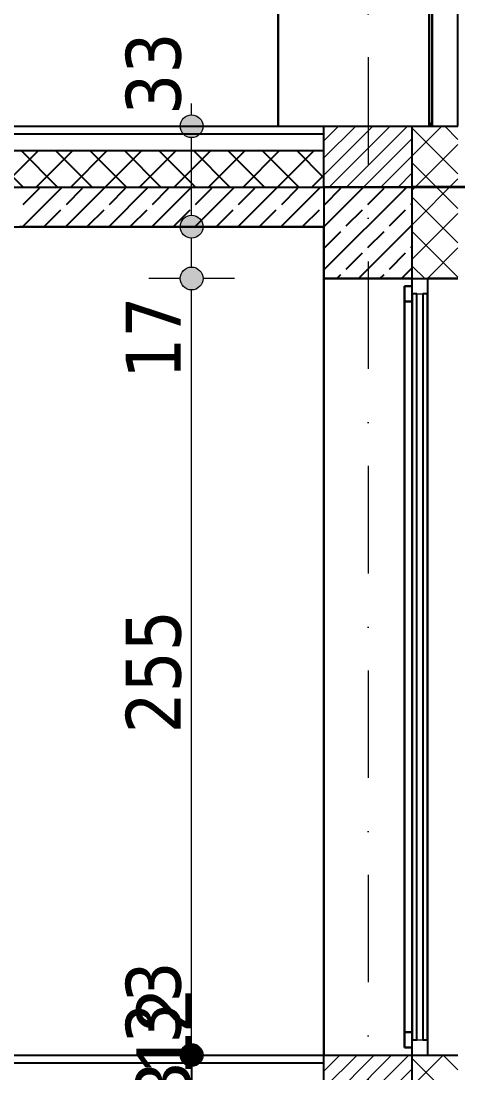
# Model space of a CAD drawing. Header units: millimetres. Extents: x 4647 to 73915, y -13612 to -8141.
# Drawn here: x 17844.1 to 17987.6, y -11079.4 to -10734 of the extents above; entities that cross this region are included whole.
import ezdxf
from ezdxf.enums import TextEntityAlignment as Align

# ---------------------------------------------------------------- set-up
doc = ezdxf.new("R2010")
doc.units = ezdxf.units.MM
doc.linetypes.add('Kropki i Kreski', pattern=[67.027776, 35.277777, -17.638888, 0, -14.111111])
for name, color, linetype in [('2D - Ogólne', 7, 'Continuous'), ('Furniture & Equipment', 7, 'Continuous'), ('Konstrukcja - Siatka mod', 7, 'Continuous'), ('Konstrukcja - wieńce', 7, 'Continuous'), ('Konstrukcja - Ściany zew', 7, 'Continuous'), ('Okna ArchiCADa', 7, 'Continuous'), ('WIDOK', 7, 'Continuous'), ('Wymiarowanie - Ogólne', 7, 'Continuous')]:
    doc.layers.add(name, color=color, linetype=linetype)
doc.layers.add('Konstrukcja - Siatka mod_Nr_Pióra__1', color=7, linetype='Continuous', lineweight=5)
doc.layers.add('Konstrukcja - Siatka mod_Nr_Pióra__4', color=7, linetype='Continuous', lineweight=5, true_color=0x029e21)
doc.styles.add('GENERATED_STYLE_1', font='arialbd.ttf')
doc.styles.add('GENERATED_STYLE_2', font='tahoma.ttf')
doc.styles.add('GENERATED_STYLE_3', font='arial.ttf')

# ---------------------------------------------------------------- blocks, each defined once
blk = doc.blocks.new('ARROWHEAD_11')
at = {"linetype": 'Continuous'}
blk.add_line((0, 0), (-1, 0), dxfattribs=at)
at = {"linetype": 'Continuous', "const_width": 0.25, "flags": 128}
blk.add_lwpolyline([(-0.125, 0, 1), (0.125, 0, 1)], format="xyb", close=True, dxfattribs=at)
blk = doc.blocks.new('Standardowy znacznik siatki_3')
at = {"layer": 'Konstrukcja - Siatka mod_Nr_Pióra__4', "linetype": 'Kropki i Kreski'}
blk.add_line((1, 0), (1660.6, 0), dxfattribs=at)
at = {"layer": 'Konstrukcja - Siatka mod_Nr_Pióra__1', "style": 'GENERATED_STYLE_1'}
blk.add_attdef('AC_MarkerText_1', text='', height=18, rotation=90, dxfattribs=at).set_placement((-6.71, -6.83), align=Align.BOTTOM_LEFT)

msp = doc.modelspace()

# ---------------------------------------------------------------- hatches: boundary and pattern name
at = {"layer": 'Furniture & Equipment', "linetype": 'Continuous', "lineweight": 0}
msp.add_hatch(color=46, dxfattribs=at).paths.add_polyline_path([(17979.06, -10768.57), (17979.06, -10767.57), (17978.06, -10767.57), (17978.06, -10768.57)], flags=0)
at = {"layer": 'Wymiarowanie - Ogólne', "linetype": 'Continuous', "lineweight": 13}
for points in [[(17903.86, -10768.57), (17903.57, -10767.13), (17902.76, -10765.92), (17901.54, -10765.1), (17900.11, -10764.82), (17898.67, -10765.1), (17897.46, -10765.92), (17896.65, -10767.13), (17896.36, -10768.57), (17896.65, -10770), (17897.46, -10771.22), (17898.67, -10772.03), (17900.11, -10772.32), (17901.54, -10772.03), (17902.76, -10771.22), (17903.57, -10770)], [(17903.86, -10801.57), (17903.57, -10800.13), (17902.76, -10798.92), (17901.54, -10798.1), (17900.11, -10797.82), (17898.67, -10798.1), (17897.46, -10798.92), (17896.65, -10800.13), (17896.36, -10801.57), (17896.65, -10803), (17897.46, -10804.22), (17898.67, -10805.03), (17900.11, -10805.32), (17901.54, -10805.03), (17902.76, -10804.22), (17903.57, -10803)], [(17903.86, -10801.57), (17903.57, -10800.13), (17902.76, -10798.92), (17901.54, -10798.1), (17900.11, -10797.82), (17898.67, -10798.1), (17897.46, -10798.92), (17896.65, -10800.13), (17896.36, -10801.57), (17896.65, -10803), (17897.46, -10804.22), (17898.67, -10805.03), (17900.11, -10805.32), (17901.54, -10805.03), (17902.76, -10804.22), (17903.57, -10803)], [(17903.86, -10818.57), (17903.57, -10817.13), (17902.76, -10815.92), (17901.54, -10815.1), (17900.11, -10814.82), (17898.67, -10815.1), (17897.46, -10815.92), (17896.65, -10817.13), (17896.36, -10818.57), (17896.65, -10820), (17897.46, -10821.22), (17898.67, -10822.03), (17900.11, -10822.32), (17901.54, -10822.03), (17902.76, -10821.22), (17903.57, -10820)], [(17903.86, -10818.57), (17903.57, -10817.13), (17902.76, -10815.92), (17901.54, -10815.1), (17900.11, -10814.82), (17898.67, -10815.1), (17897.46, -10815.92), (17896.65, -10817.13), (17896.36, -10818.57), (17896.65, -10820), (17897.46, -10821.22), (17898.67, -10822.03), (17900.11, -10822.32), (17901.54, -10822.03), (17902.76, -10821.22), (17903.57, -10820)], [(17903.86, -11073.57), (17903.57, -11072.13), (17902.76, -11070.92), (17901.54, -11070.1), (17900.11, -11069.82), (17898.67, -11070.1), (17897.46, -11070.92), (17896.65, -11072.13), (17896.36, -11073.57), (17896.65, -11075), (17897.46, -11076.22), (17898.67, -11077.03), (17900.11, -11077.32), (17901.54, -11077.03), (17902.76, -11076.22), (17903.57, -11075)]]:
    msp.add_hatch(color=254, dxfattribs=at).paths.add_polyline_path(points, flags=0)

# ---------------------------------------------------------------- linework, layer by layer
for p, q in [((17928.56, -10648.07), (17928.56, -10768.57)), ((17928.56, -10768.57), (17928.56, -10648.07)), ((17978.06, -10659.57), (17978.06, -10767.57)), ((17979.06, -10767.57), (17979.06, -10659.57)), ((17978.06, -10768.57), (17978.06, -10682.73)), ((17979.06, -10683.43), (17979.06, -10768.57)), ((17987.56, -10768.57), (17987.56, -10689.38)), ((17563.74, -10768.57), (17928.56, -10768.57)), ((17928.56, -10768.57), (17978.06, -10768.57)), ((17978.06, -10767.57), (17979.06, -10767.57)), ((17979.06, -10768.57), (17987.56, -10768.57)), ((17972.56, -10788.57), (17943.56, -10788.57)), ((17943.56, -10788.57), (17943.56, -10818.57)), ((17972.56, -10818.57), (17972.56, -10788.57)), ((17943.56, -10801.57), (17843.56, -10801.57)), ((17943.56, -11073.57), (17943.56, -10801.57)), ((17943.56, -10818.57), (17943.56, -11073.57)), ((17972.56, -10818.57), (17943.56, -10818.57)), ((17943.56, -10818.57), (17972.56, -10818.57)), ((17970.06, -11071.07), (17970.06, -10821.07)), ((17970.06, -10821.07), (17972.56, -10821.07)), ((17972.56, -10821.07), (17970.06, -10821.07)), ((17970.06, -10821.07), (17970.06, -10826.07)), ((17972.56, -10821.07), (17972.56, -10818.57)), ((17972.56, -10823.57), (17972.56, -10821.07)), ((17987.56, -10818.57), (17977.56, -10818.57)), ((17977.56, -10818.57), (17977.56, -10823.57)), ((17972.56, -10823.57), (17972.56, -11068.57)), ((17974.06, -10823.57), (17972.56, -10823.57)), ((17972.56, -10826.07), (17972.56, -10823.57)), ((17974.06, -11068.57), (17974.06, -10823.57)), ((17977.56, -10823.57), (17976.06, -10823.57)), ((17976.06, -10823.57), (17976.06, -11068.57)), ((17977.56, -10823.57), (17977.56, -11068.57)), ((17977.56, -11068.57), (17977.56, -10823.57)), ((17970.06, -10826.07), (17970.06, -11066.07)), ((17972.56, -10826.07), (17970.06, -10826.07)), ((17970.06, -10826.07), (17972.56, -10826.07)), ((17972.56, -11066.07), (17972.56, -10826.07)), ((17970.06, -11066.07), (17972.56, -11066.07)), ((17970.06, -11066.07), (17970.06, -11071.07)), ((17972.56, -11066.07), (17970.06, -11066.07)), ((17972.56, -11068.57), (17972.56, -11066.07)), ((17972.56, -11068.57), (17974.06, -11068.57)), ((17972.56, -11071.07), (17972.56, -11068.57)), ((17976.06, -11068.57), (17977.56, -11068.57)), ((17977.56, -11068.57), (17977.56, -11073.57)), ((17972.56, -11071.07), (17970.06, -11071.07)), ((17970.06, -11071.07), (17972.56, -11071.07)), ((17972.56, -11073.57), (17972.56, -11071.07)), ((17843.56, -11073.57), (17943.56, -11073.57)), ((17943.56, -11073.57), (17972.56, -11073.57)), ((17977.56, -11073.57), (17987.56, -11073.57))]:
    msp.add_line(p, q)
at = {"layer": '2D - Ogólne', "color": 5, "lineweight": 35}
msp.add_line((18146.97, -10788.57), (17972.56, -10788.57), dxfattribs=at)
at = {"layer": 'Furniture & Equipment', "color": 161, "lineweight": 25}
for p, q in [((17978.06, -10659.57), (17978.06, -10767.57)), ((17979.06, -10659.57), (17979.06, -10767.57))]:
    msp.add_line(p, q, dxfattribs=at)
at = {"layer": 'Furniture & Equipment', "color": 171, "lineweight": 25}
for p, q in [((17978.06, -10767.57), (17979.06, -10767.57)), ((17978.06, -10768.57), (17978.06, -10767.57)), ((17978.06, -10768.57), (17979.06, -10768.57)), ((17979.06, -10768.57), (17979.06, -10767.57))]:
    msp.add_line(p, q, dxfattribs=at)
at = {"layer": 'Konstrukcja - wieńce', "linetype": 'Continuous'}
for p, q in [((17943.56, -10801.61), (17956.6, -10788.57)), ((17943.56, -10815.76), (17970.75, -10788.57)), ((17943.84, -10794.26), (17949.14, -10788.96)), ((17957.98, -10794.26), (17963.29, -10788.96)), ((17950.91, -10801.33), (17956.21, -10796.03)), ((17965.05, -10801.33), (17970.36, -10796.03)), ((17972.12, -10794.26), (17972.56, -10793.83)), ((17943.84, -10808.4), (17949.14, -10803.1)), ((17954.89, -10818.57), (17972.56, -10800.9)), ((17957.98, -10808.4), (17963.29, -10803.1)), ((17950.91, -10815.47), (17956.21, -10810.17)), ((17965.05, -10815.47), (17970.36, -10810.17)), ((17972.12, -10808.4), (17972.56, -10807.97)), ((17947.82, -10818.57), (17949.14, -10817.24)), ((17961.96, -10818.57), (17963.29, -10817.24)), ((17969.03, -10818.57), (17972.56, -10815.04))]:
    msp.add_line(p, q, dxfattribs=at)
at = {"layer": 'Konstrukcja - wieńce'}
for p, q in [((17943.56, -10788.57), (17972.56, -10788.57)), ((17972.56, -10818.57), (17972.56, -10788.57)), ((17943.56, -10818.57), (17943.56, -10801.57)), ((17943.56, -10818.57), (17972.56, -10818.57))]:
    msp.add_line(p, q, dxfattribs=at)
at = {"layer": 'Konstrukcja - Ściany zew', "color": 251, "linetype": 'Continuous', "lineweight": 15}
for p, q in [((17943.56, -10773.33), (17948.32, -10768.57)), ((17943.56, -10778.99), (17953.98, -10768.57)), ((17943.56, -10784.64), (17959.63, -10768.57)), ((17945.29, -10788.57), (17965.29, -10768.57)), ((17950.95, -10788.57), (17970.95, -10768.57)), ((17972.56, -10778.27), (17982.26, -10768.57)), ((17987.56, -10784.24), (17972.56, -10769.24)), ((17987.56, -10772.93), (17983.2, -10768.57)), ((17956.6, -10788.57), (17972.56, -10772.61)), ((17972.56, -10789.58), (17987.56, -10774.58)), ((17962.26, -10788.57), (17972.56, -10778.27)), ((17987.56, -10795.55), (17972.56, -10780.55)), ((17967.92, -10788.57), (17972.56, -10783.93)), ((17972.56, -10800.9), (17987.56, -10785.9)), ((17972.56, -10789.58), (17972.56, -10789.58)), ((17987.56, -10806.87), (17972.56, -10791.87)), ((17972.56, -10795.24), (17972.56, -10795.24)), ((17972.56, -10812.21), (17987.56, -10797.21)), ((17972.56, -10800.9), (17972.56, -10800.9)), ((17987.56, -10818.18), (17972.56, -10803.18)), ((17972.56, -10806.56), (17972.56, -10806.56)), ((17977.52, -10818.57), (17987.56, -10808.53)), ((17972.56, -10812.21), (17972.56, -10812.21)), ((17976.63, -10818.57), (17972.56, -10814.49)), ((17972.56, -10817.87), (17972.56, -10817.87)), ((17943.56, -11078.8), (17948.79, -11073.57)), ((17943.56, -11084.46), (17954.45, -11073.57)), ((17943.56, -11090.11), (17960.1, -11073.57)), ((17945.76, -11093.57), (17965.76, -11073.57)), ((17951.42, -11093.57), (17971.42, -11073.57)), ((17972.56, -11083.74), (17982.73, -11073.57)), ((17987.56, -11089.71), (17972.56, -11074.71)), ((17987.56, -11078.4), (17982.73, -11073.57)), ((17957.07, -11093.57), (17972.56, -11078.08))]:
    msp.add_line(p, q, dxfattribs=at)
at = {"layer": 'Konstrukcja - Ściany zew'}
for p, q in [((17943.56, -10768.57), (17972.56, -10768.57)), ((17943.56, -10788.57), (17943.56, -10768.57)), ((17972.56, -10818.57), (17972.56, -10768.57)), ((17972.56, -10768.57), (17987.56, -10768.57)), ((17972.56, -10788.57), (17972.56, -10768.57)), ((17943.56, -10788.57), (17972.56, -10788.57)), ((17972.56, -10818.57), (17972.56, -10788.57)), ((17972.56, -10818.57), (17972.56, -10788.57)), ((17972.56, -10818.57), (17987.56, -10818.57)), ((17943.56, -11073.57), (17972.56, -11073.57)), ((17943.56, -11093.57), (17943.56, -11073.57)), ((17972.56, -11093.57), (17972.56, -11073.57)), ((17972.56, -11073.57), (17987.56, -11073.57)), ((17972.56, -11093.57), (17972.56, -11073.57))]:
    msp.add_line(p, q, dxfattribs=at)
at = {"layer": 'Okna ArchiCADa', "color": 251, "lineweight": 15}
msp.add_line((17943.56, -10818.57), (17943.56, -11073.57), dxfattribs=at)
at = {"layer": 'Okna ArchiCADa', "color": 30, "lineweight": 18}
for p, q in [((17970.06, -10821.07), (17970.06, -10826.07)), ((17972.56, -10821.07), (17970.06, -10821.07)), ((17972.56, -11068.57), (17972.56, -10823.57)), ((17977.56, -11068.57), (17977.56, -10823.57)), ((17970.06, -10826.07), (17970.06, -11066.07)), ((17970.06, -11066.07), (17970.06, -11071.07)), ((17972.56, -11071.07), (17970.06, -11071.07))]:
    msp.add_line(p, q, dxfattribs=at)
at = {"layer": 'Okna ArchiCADa', "color": 30, "lineweight": 20}
for p, q in [((17972.56, -10818.57), (17977.56, -10818.57)), ((17972.56, -10823.57), (17972.56, -10818.57)), ((17977.56, -10823.57), (17977.56, -10818.57)), ((17972.56, -10823.57), (17977.56, -10823.57)), ((17974.06, -10823.57), (17976.06, -10823.57)), ((17974.06, -11068.57), (17974.06, -10823.57)), ((17976.06, -11068.57), (17976.06, -10823.57)), ((17972.56, -11068.57), (17977.56, -11068.57)), ((17972.56, -11073.57), (17972.56, -11068.57)), ((17974.06, -11068.57), (17976.06, -11068.57)), ((17977.56, -11073.57), (17977.56, -11068.57)), ((17972.56, -11073.57), (17977.56, -11073.57))]:
    msp.add_line(p, q, dxfattribs=at)
at = {"layer": 'WIDOK'}
for p, q in [((17023.56, -10768.57), (17943.56, -10768.57)), ((17943.56, -10771.07), (17943.56, -10768.57)), ((17023.56, -10771.07), (17943.56, -10771.07)), ((17023.56, -10771.07), (17943.56, -10771.07)), ((17943.56, -10776.57), (17943.56, -10771.07)), ((17023.56, -10776.57), (17943.56, -10776.57)), ((17023.56, -10776.57), (17943.56, -10776.57)), ((17943.56, -10788.57), (17943.56, -10776.57)), ((17023.56, -10788.57), (17943.56, -10788.57)), ((17023.56, -10788.57), (17943.56, -10788.57)), ((17023.56, -10801.57), (17943.56, -10801.57)), ((17023.56, -11073.57), (17943.56, -11073.57)), ((17023.56, -11076.07), (17943.56, -11076.07)), ((17023.56, -11076.07), (17943.56, -11076.07)), ((17943.56, -11076.07), (17943.56, -11073.57)), ((17943.56, -11081.57), (17943.56, -11076.07))]:
    msp.add_line(p, q, dxfattribs=at)
at = {"layer": 'WIDOK', "linetype": 'Continuous'}
for p, q in [((17844.81, -10788.57), (17832.81, -10776.57)), ((17837.81, -10788.57), (17849.81, -10776.57)), ((17856.12, -10788.57), (17844.12, -10776.57)), ((17849.12, -10788.57), (17861.12, -10776.57)), ((17867.44, -10788.57), (17855.44, -10776.57)), ((17860.44, -10788.57), (17872.44, -10776.57)), ((17878.75, -10788.57), (17866.75, -10776.57)), ((17871.75, -10788.57), (17883.75, -10776.57)), ((17890.06, -10788.57), (17878.06, -10776.57)), ((17883.06, -10788.57), (17895.06, -10776.57)), ((17901.38, -10788.57), (17889.38, -10776.57)), ((17894.38, -10788.57), (17906.38, -10776.57)), ((17912.69, -10788.57), (17900.69, -10776.57)), ((17905.69, -10788.57), (17917.69, -10776.57)), ((17924, -10788.57), (17912, -10776.57)), ((17917.01, -10788.57), (17929.01, -10776.57)), ((17935.32, -10788.57), (17923.32, -10776.57)), ((17928.32, -10788.57), (17940.32, -10776.57)), ((17943.56, -10785.49), (17934.63, -10776.57)), ((17939.63, -10788.57), (17943.56, -10784.64)), ((17844.61, -10801.57), (17857.61, -10788.57)), ((17844.84, -10794.26), (17850.15, -10788.96)), ((17858.75, -10801.57), (17871.75, -10788.57)), ((17858.99, -10794.26), (17864.29, -10788.96)), ((17872.89, -10801.57), (17885.89, -10788.57)), ((17873.13, -10794.26), (17878.43, -10788.96)), ((17887.04, -10801.57), (17900.04, -10788.57)), ((17887.27, -10794.26), (17892.57, -10788.96)), ((17901.18, -10801.57), (17914.18, -10788.57)), ((17901.41, -10794.26), (17906.72, -10788.96)), ((17915.32, -10801.57), (17928.32, -10788.57)), ((17915.56, -10794.26), (17920.86, -10788.96)), ((17929.46, -10801.57), (17942.46, -10788.57)), ((17929.7, -10794.26), (17935, -10788.96)), ((17851.92, -10801.33), (17857.22, -10796.03)), ((17866.06, -10801.33), (17871.36, -10796.03)), ((17880.2, -10801.33), (17885.5, -10796.03)), ((17894.34, -10801.33), (17899.65, -10796.03)), ((17908.48, -10801.33), (17913.79, -10796.03)), ((17922.63, -10801.33), (17927.93, -10796.03)), ((17936.77, -10801.33), (17942.07, -10796.03))]:
    msp.add_line(p, q, dxfattribs=at)
at = {"layer": 'Wymiarowanie - Ogólne', "color": 151, "lineweight": 20}
for p, q in [((17900.11, -10764.82), (17900.11, -10761.07)), ((17896.36, -10768.57), (17886.05, -10768.57)), ((17914.17, -10768.57), (17903.86, -10768.57)), ((17900.11, -10797.82), (17900.11, -10772.32)), ((17896.36, -10801.57), (17886.05, -10801.57)), ((17896.36, -10801.57), (17886.05, -10801.57)), ((17914.17, -10801.57), (17903.86, -10801.57)), ((17914.17, -10801.57), (17903.86, -10801.57)), ((17900.11, -10814.82), (17900.11, -10805.32)), ((17896.36, -10818.57), (17886.05, -10818.57)), ((17896.36, -10818.57), (17886.05, -10818.57)), ((17914.17, -10818.57), (17903.86, -10818.57)), ((17914.17, -10818.57), (17903.86, -10818.57)), ((17900.11, -11069.82), (17900.11, -10822.32)), ((17900.11, -11092.32), (17900.11, -11054)), ((17896.36, -11073.57), (17886.05, -11073.57)), ((17905.6, -11073.57), (17899.93, -11073.57)), ((17914.17, -11073.57), (17903.86, -11073.57))]:
    msp.add_line(p, q, dxfattribs=at)
at = {"layer": 'Wymiarowanie - Ogólne', "color": 254, "lineweight": 13}
for centre in [(17900.11, -10768.57), (17900.11, -10801.57), (17900.11, -10801.57), (17900.11, -10818.57), (17900.11, -10818.57), (17900.11, -11073.57)]:
    msp.add_circle(centre, 3.75, dxfattribs=at)

# ---------------------------------------------------------------- block references
at = {"layer": 'Konstrukcja - Siatka mod', "color": 251, "lineweight": 15, "rotation": 270}
msp.add_blockref('Standardowy znacznik siatki_3', (17958.06, -10073.57), dxfattribs=at)
at = {"layer": 'Wymiarowanie - Ogólne', "color": 151, "lineweight": 20, "xscale": 14.25, "yscale": 14.25, "zscale": 14.25, "rotation": 90}
msp.add_blockref('ARROWHEAD_11', (17900.11, -11073.57), dxfattribs=at)

# ---------------------------------------------------------------- texts
at = {"layer": 'Wymiarowanie - Ogólne', "color": 8, "lineweight": 13, "char_height": 18, "attachment_point": 1, "rotation": 90, "style": 'GENERATED_STYLE_2'}
for s, insert in [('{33}', (17878.51, -10764.82)), ('{17}', (17878.51, -10851.5)), ('{255}', (17878.51, -10967.96)), ('{33}', (17878.51, -11069.82))]:
    msp.add_mtext(s, dxfattribs=dict(at, insert=insert))
at = {"layer": 'Wymiarowanie - Ogólne', "color": 8, "lineweight": 20, "char_height": 18, "attachment_point": 5, "rotation": 90, "style": 'GENERATED_STYLE_3'}
for s, insert in [('\\A1;12', (17890.98, -11066.03)), ('\\A1;33', (17890.82, -11090.07))]:
    msp.add_mtext(s, dxfattribs=dict(at, insert=insert))

doc.saveas('drawing.dxf')
